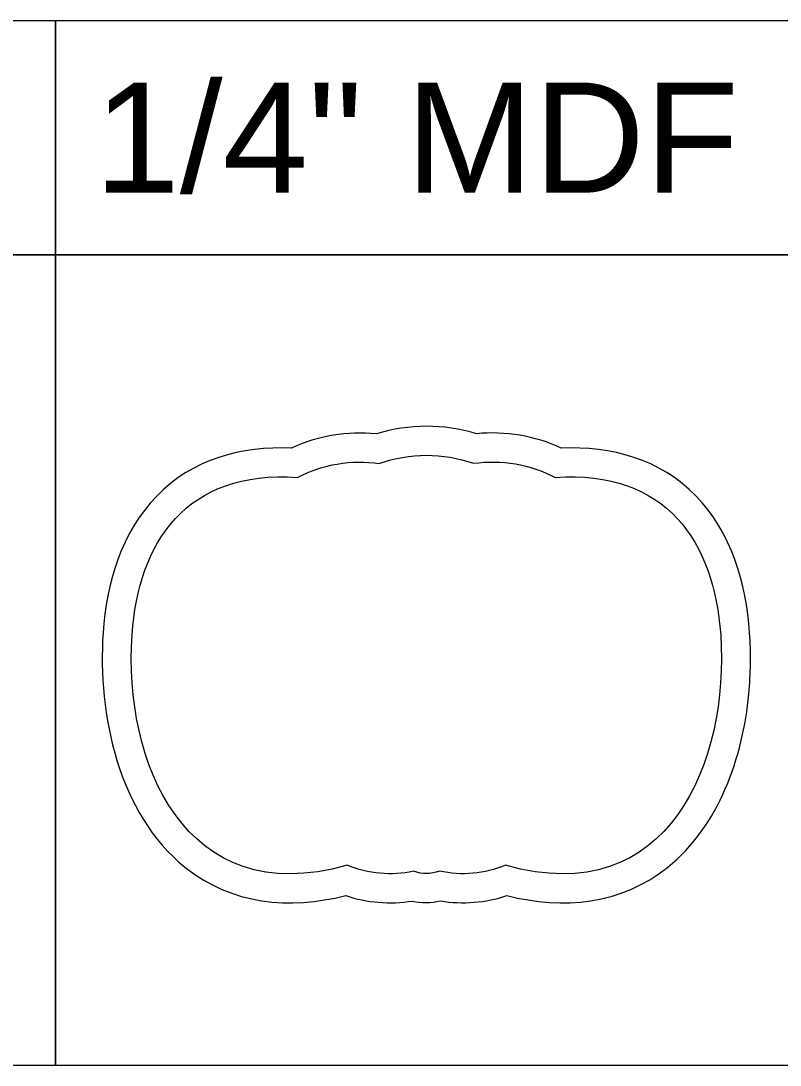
# Model space of a CAD drawing. Header units: millimetres. Extents: x -1046 to 698, y 452 to 943.
# Drawn here: x -16.2 to 340.7, y 452.1 to 943.2 of the extents above; entities that cross this region are included whole.
import ezdxf

# ---------------------------------------------------------------- set-up
doc = ezdxf.new("R2010")
doc.units = ezdxf.units.MM
doc.header["$MEASUREMENT"] = 0
doc.layers.add('Camada 1', color=7, linetype='Continuous')
doc.styles.add('2', font='Arial', dxfattribs={"height": 1})

msp = doc.modelspace()

# ---------------------------------------------------------------- linework, layer by layer
at = {"layer": 'Camada 1', "color": 142, "lineweight": 20}
for points in [[(-348.8268, 833.12), (0, 833.12), (0, 943.1868), (-348.8268, 943.1868), (-348.8268, 833.12)], [(0, 833.12), (348.8268, 833.12), (348.8268, 943.1868), (0, 943.1868), (0, 833.12)], [(-348.8268, 452.12), (0, 452.12), (0, 833.12), (-348.8268, 833.12), (-348.8268, 452.12)], [(0, 452.12), (348.8268, 452.12), (348.8268, 833.12), (0, 833.12), (0, 452.12)]]:
    msp.add_lwpolyline(points, close=True, dxfattribs=at)
at = {"layer": 'Camada 1', "color": 230, "lineweight": 20}
for points, knots in [([(136.5157, 531.8148), (110.0121, 525.2495), (83.018, 527.4891), (60.916, 545.2099), (60.916, 545.2099), (29.6684, 570.2632), (19.7861, 617.0922), (22.4192, 655.3869), (22.4192, 655.3869), (24.022, 678.6965), (30.9943, 702.5875), (47.631, 719.7137), (47.631, 719.7137), (64.6367, 737.2199), (87.3719, 743.2702), (111.0298, 742.2977), (111.0298, 742.2977), (123.4599, 748.0362), (137.2786, 750.3414), (150.9025, 748.9439), (150.9025, 748.9439), (166.2085, 753.7171), (182.6081, 753.7532), (197.9362, 749.0462), (197.9362, 749.0462), (211.5672, 750.3515), (225.3632, 748.0381), (237.7912, 742.2978), (237.7912, 742.2978), (261.4488, 743.27), (284.1837, 737.2196), (301.1892, 719.7137), (301.1892, 719.7137), (317.8259, 702.5875), (324.7983, 678.6965), (326.401, 655.3869), (326.401, 655.3869), (327.0554, 645.8692), (326.9313, 636.2674), (326.0264, 626.7703), (326.0264, 626.7703), (323.175, 596.8444), (312.0709, 564.5859), (287.9042, 545.2099), (287.9042, 545.2099), (265.8022, 527.4892), (238.8083, 525.2495), (212.3049, 531.8147), (212.3049, 531.8147), (202.2809, 528.5085), (191.5075, 527.6315), (181.0879, 529.3455), (181.0879, 529.3455), (176.5859, 528.3296), (172.2418, 528.2756), (167.7354, 529.2767), (167.7354, 529.2767), (157.3067, 527.6304), (146.538, 528.5094), (136.5157, 531.8148)], [0, 0, 0, 0, 0.0625, 0.0625, 0.0625, 0.0625, 0.125, 0.125, 0.125, 0.125, 0.1875, 0.1875, 0.1875, 0.1875, 0.25, 0.25, 0.25, 0.25, 0.3125, 0.3125, 0.3125, 0.3125, 0.375, 0.375, 0.375, 0.375, 0.4375, 0.4375, 0.4375, 0.4375, 0.5, 0.5, 0.5, 0.5, 0.5625, 0.5625, 0.5625, 0.5625, 0.625, 0.625, 0.625, 0.625, 0.6875, 0.6875, 0.6875, 0.6875, 0.75, 0.75, 0.75, 0.75, 0.8125, 0.8125, 0.8125, 0.8125, 0.875, 0.875, 0.875, 0.875, 1, 1, 1, 1]), ([(196.5264, 735.1342), (182.2083, 740.1906), (166.5833, 740.1467), (152.2938, 735.0098), (152.2938, 735.0098), (139.1067, 736.9671), (125.6389, 734.6737), (113.8426, 728.462), (113.8426, 728.462), (61.6322, 732.2202), (39.0399, 698.0355), (36.0432, 654.4501), (36.0432, 654.4501), (31.9811, 595.3774), (60.2453, 524.2265), (137.1866, 546.1231), (137.1866, 546.1231), (147.0488, 542.0364), (157.9201, 541.044), (168.3593, 543.277), (168.3593, 543.277), (172.7442, 541.7577), (176.2539, 541.9299), (180.5321, 543.3571), (180.5321, 543.3571), (190.9001, 541.044), (201.7715, 542.0364), (211.6336, 546.1231), (211.6336, 546.1231), (288.5749, 524.2265), (316.8391, 595.3774), (312.7771, 654.4501), (312.7771, 654.4501), (309.7804, 698.0355), (287.188, 732.2202), (234.9776, 728.462), (234.9776, 728.462), (223.1814, 734.6737), (209.7136, 736.9671), (196.5264, 735.1342)], [0, 0, 0, 0, 0.09090909, 0.09090909, 0.09090909, 0.09090909, 0.18181818, 0.18181818, 0.18181818, 0.18181818, 0.27272727, 0.27272727, 0.27272727, 0.27272727, 0.36363636, 0.36363636, 0.36363636, 0.36363636, 0.45454545, 0.45454545, 0.45454545, 0.45454545, 0.54545455, 0.54545455, 0.54545455, 0.54545455, 0.63636364, 0.63636364, 0.63636364, 0.63636364, 0.72727273, 0.72727273, 0.72727273, 0.72727273, 0.81818182, 0.81818182, 0.81818182, 0.81818182, 1, 1, 1, 1])]:
    msp.add_open_spline(points, degree=3, knots=knots, dxfattribs=at)

# ---------------------------------------------------------------- texts
at = {"layer": 'Camada 1', "color": 142, "style": '2'}
msp.add_text('1/4" MDF', height=51.7883, dxfattribs=at).set_placement((18.2811, 862.403))

doc.saveas('drawing.dxf')
